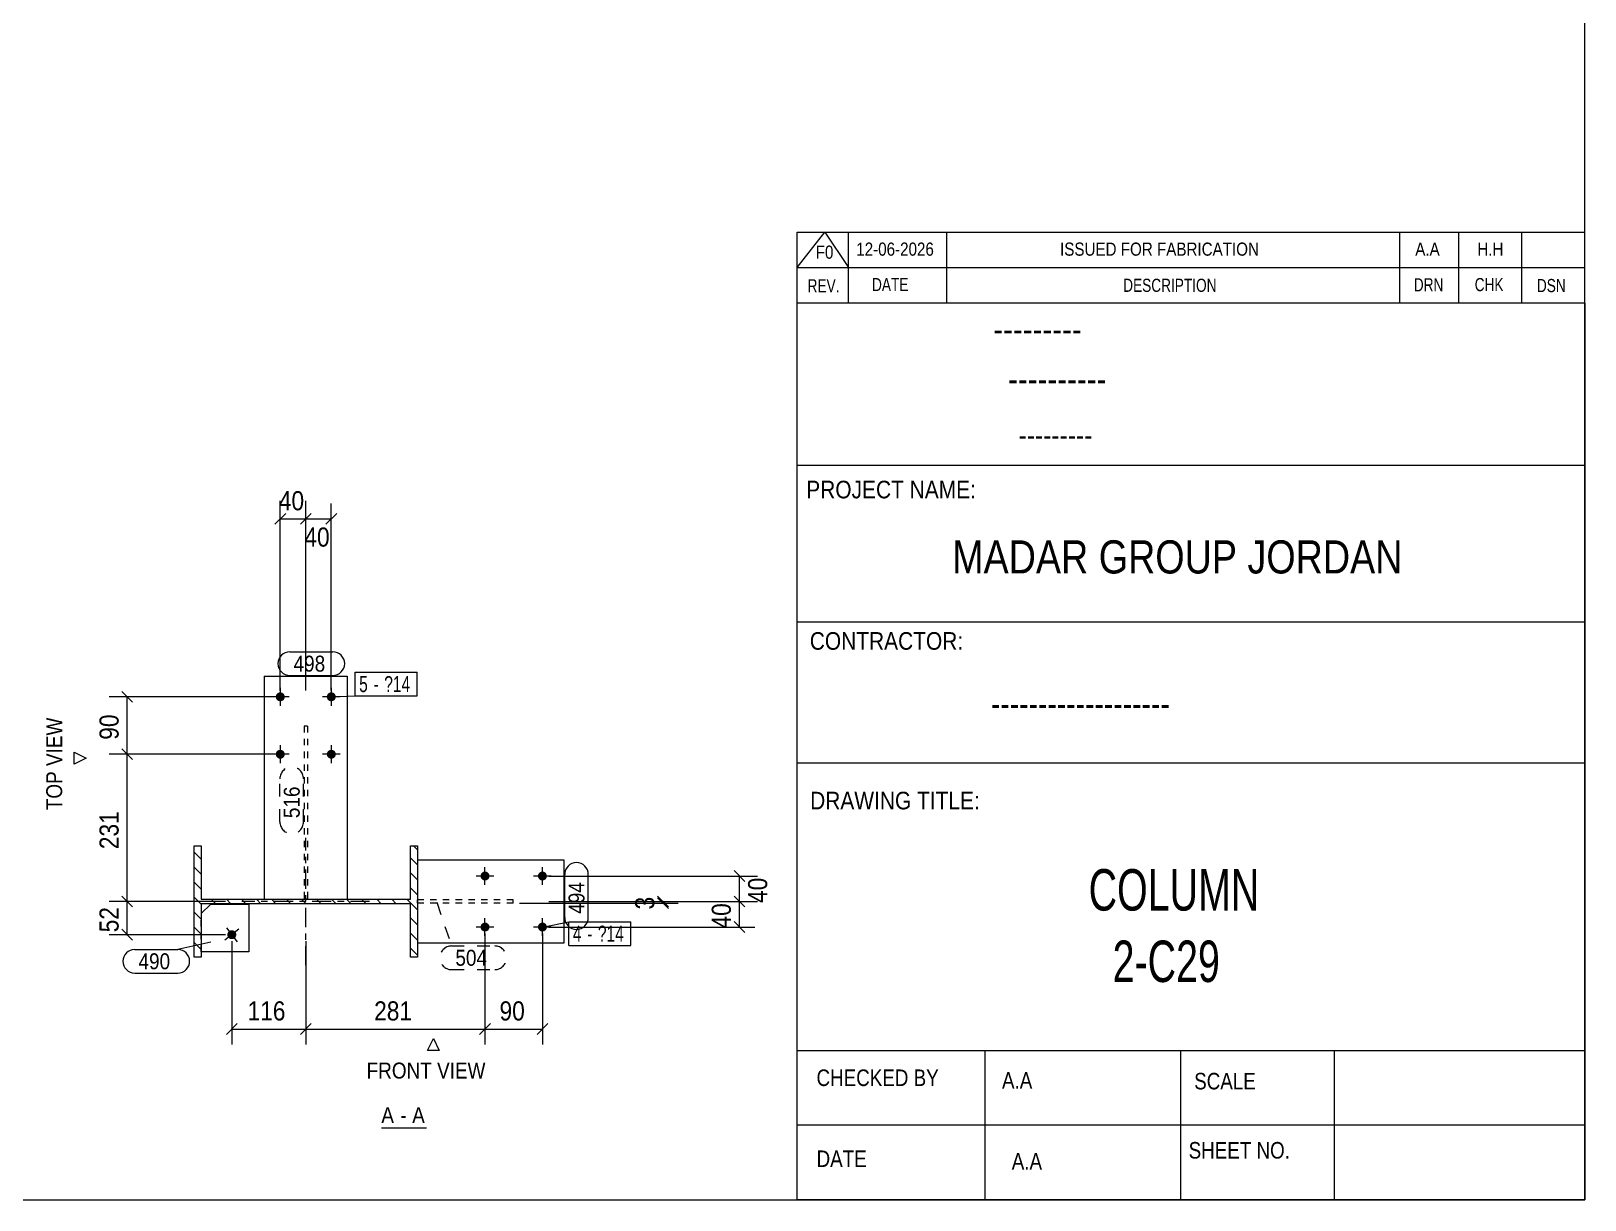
# Model space of a CAD drawing. Header units: millimetres. Extents: x 2 to 579, y 1 to 405.
# Drawn here: x 335.4 to 579, y 5 to 188.3 of the extents above; entities that cross this region are included whole.
import ezdxf

# ---------------------------------------------------------------- set-up
doc = ezdxf.new("R2010")
doc.units = ezdxf.units.MM
for name, pattern in [('XKITLINE00', [0]), ('XKITLINE01', [4, 1, -1, 1, -1]), ('XKITLINE02', [4, 2, -2]), ('XKITLINE03', [6, 3, -1, 1, -1])]:
    doc.linetypes.add(name, pattern=pattern)
for name, color, linetype, lineweight in [('Bolt', 3, 'Continuous', 0), ('BoltMark', 7, 'Continuous', 0), ('Dimensions', 7, 'Continuous', 0), ('DrawingSheet', 5, 'Continuous', 0), ('OtherObjectType', 7, 'Continuous', 0), ('Part', 2, 'Continuous', 0), ('PartMark', 7, 'Continuous', 0)]:
    doc.layers.add(name, color=color, linetype=linetype, lineweight=lineweight)
doc.styles.add('@ARIAL_UNICODE_MS_BOLD', font='ARIAL.TTF')
doc.styles.add('ARIAL', font='ARIAL.TTF')
doc.styles.add('ARIAL_NARROW', font='ARIALN.TTF')
doc.styles.add('COMIC_SANS_MS_BOLD', font='COMICBD.TTF')
doc.styles.add('SWIS721_EX_BT', font='ARIAL.TTF')
doc.styles.add('SWISSE', font='ARIAL.TTF')

# ---------------------------------------------------------------- blocks, each defined once
blk = doc.blocks.new('*A1')
at = {"layer": 'Part', "color": 7, "linetype": 'XKITLINE00', "lineweight": 0}
for p, q in [((362.05, 58.44), (360.95, 59.54)), ((395.95, 57.54), (394.85, 58.64)), ((395.95, 59.9), (395.32, 60.54)), ((362.05, 56.08), (360.95, 57.18)), ((395.95, 55.18), (394.85, 56.28)), ((362.05, 53.72), (360.95, 54.82)), ((395.95, 52.83), (394.85, 53.93)), ((362.05, 51.37), (360.95, 52.47)), ((364.34, 51.44), (363.64, 52.14)), ((366.7, 51.44), (366, 52.14)), ((369.06, 51.44), (368.36, 52.14)), ((371.41, 51.44), (370.71, 52.14)), ((373.77, 51.44), (373.07, 52.14)), ((376.13, 51.44), (375.43, 52.14)), ((378.49, 51.44), (377.79, 52.14)), ((380.84, 51.44), (380.14, 52.14)), ((383.2, 51.44), (382.5, 52.14)), ((385.56, 51.44), (384.86, 52.14)), ((387.91, 51.44), (387.21, 52.14)), ((390.27, 51.44), (389.57, 52.14)), ((392.63, 51.44), (391.93, 52.14)), ((395.95, 50.47), (394.29, 52.14)), ((362.05, 49.01), (360.95, 50.11)), ((395.95, 48.11), (394.85, 49.21)), ((362.05, 46.65), (360.95, 47.75)), ((395.95, 45.75), (394.85, 46.85)), ((362.05, 44.29), (360.95, 45.39)), ((395.95, 43.4), (394.85, 44.5)), ((360.95, 43.04), (360.95, 43.04)), ((360.95, 43.04), (360.95, 43.04))]:
    blk.add_line(p, q, dxfattribs=at)
blk = doc.blocks.new('*A82')
at = {"layer": 'Bolt'}
for points in [[(406.52, 55.09), (406.49, 55.09), (406.45, 55.1), (406.42, 55.1), (406.38, 55.11), (406.35, 55.12), (406.32, 55.13), (406.29, 55.14), (406.26, 55.15), (406.22, 55.17), (406.19, 55.19), (406.17, 55.21), (406.14, 55.23), (406.11, 55.25), (406.08, 55.27), (406.06, 55.29), (406.04, 55.32), (406.01, 55.34), (405.99, 55.37), (405.97, 55.4), (405.95, 55.43), (405.94, 55.46), (405.92, 55.49), (405.91, 55.52), (405.9, 55.55), (405.88, 55.58), (405.88, 55.62), (405.87, 55.65), (405.86, 55.68), (405.86, 55.72), (405.86, 55.75), (405.85, 55.79), (405.86, 55.82), (405.86, 55.86), (405.86, 55.89), (405.87, 55.92), (405.88, 55.96), (405.88, 55.99), (405.9, 56.02), (405.91, 56.06), (405.92, 56.09), (405.94, 56.12), (405.95, 56.15), (405.97, 56.18), (405.99, 56.2), (406.01, 56.23), (406.04, 56.26), (406.06, 56.28), (406.08, 56.31), (406.11, 56.33), (406.14, 56.35), (406.17, 56.37), (406.19, 56.39), (406.22, 56.4), (406.26, 56.42), (406.29, 56.43), (406.32, 56.45), (406.35, 56.46), (406.38, 56.47), (406.42, 56.47), (406.45, 56.48), (406.49, 56.48), (406.52, 56.49), (406.55, 56.49), (406.59, 56.49), (406.62, 56.48), (406.66, 56.48), (406.69, 56.47), (406.72, 56.47), (406.76, 56.46), (406.79, 56.45), (406.82, 56.43), (406.85, 56.42), (406.88, 56.4), (406.91, 56.39), (406.94, 56.37), (406.97, 56.35), (407, 56.33), (407.02, 56.31), (407.05, 56.28), (407.07, 56.26), (407.1, 56.23), (407.12, 56.2), (407.14, 56.18), (407.16, 56.15), (407.17, 56.12), (407.19, 56.09), (407.2, 56.06), (407.21, 56.02), (407.22, 55.99), (407.23, 55.96), (407.24, 55.92), (407.25, 55.89), (407.25, 55.86), (407.25, 55.82), (407.25, 55.79), (407.25, 55.75), (407.25, 55.72), (407.25, 55.68), (407.24, 55.65), (407.23, 55.62), (407.22, 55.58), (407.21, 55.55), (407.2, 55.52), (407.19, 55.49), (407.17, 55.46), (407.16, 55.43), (407.14, 55.4), (407.12, 55.37), (407.1, 55.34), (407.07, 55.32), (407.05, 55.29), (407.02, 55.27), (407, 55.25), (406.97, 55.23), (406.94, 55.21), (406.91, 55.19), (406.88, 55.17), (406.85, 55.15), (406.82, 55.14), (406.79, 55.13), (406.76, 55.12), (406.72, 55.11), (406.69, 55.1), (406.66, 55.1), (406.62, 55.09), (406.59, 55.09), (406.55, 55.09)], [(415.52, 55.09), (415.49, 55.09), (415.45, 55.1), (415.42, 55.1), (415.38, 55.11), (415.35, 55.12), (415.32, 55.13), (415.29, 55.14), (415.26, 55.15), (415.22, 55.17), (415.19, 55.19), (415.17, 55.21), (415.14, 55.23), (415.11, 55.25), (415.08, 55.27), (415.06, 55.29), (415.04, 55.32), (415.01, 55.34), (414.99, 55.37), (414.97, 55.4), (414.95, 55.43), (414.94, 55.46), (414.92, 55.49), (414.91, 55.52), (414.9, 55.55), (414.88, 55.58), (414.88, 55.62), (414.87, 55.65), (414.86, 55.68), (414.86, 55.72), (414.86, 55.75), (414.85, 55.79), (414.86, 55.82), (414.86, 55.86), (414.86, 55.89), (414.87, 55.92), (414.88, 55.96), (414.88, 55.99), (414.9, 56.02), (414.91, 56.06), (414.92, 56.09), (414.94, 56.12), (414.95, 56.15), (414.97, 56.18), (414.99, 56.2), (415.01, 56.23), (415.04, 56.26), (415.06, 56.28), (415.08, 56.31), (415.11, 56.33), (415.14, 56.35), (415.17, 56.37), (415.19, 56.39), (415.22, 56.4), (415.26, 56.42), (415.29, 56.43), (415.32, 56.45), (415.35, 56.46), (415.38, 56.47), (415.42, 56.47), (415.45, 56.48), (415.49, 56.48), (415.52, 56.49), (415.55, 56.49), (415.59, 56.49), (415.62, 56.48), (415.66, 56.48), (415.69, 56.47), (415.72, 56.47), (415.76, 56.46), (415.79, 56.45), (415.82, 56.43), (415.85, 56.42), (415.88, 56.4), (415.91, 56.39), (415.94, 56.37), (415.97, 56.35), (416, 56.33), (416.02, 56.31), (416.05, 56.28), (416.07, 56.26), (416.1, 56.23), (416.12, 56.2), (416.14, 56.18), (416.16, 56.15), (416.17, 56.12), (416.19, 56.09), (416.2, 56.06), (416.21, 56.02), (416.22, 55.99), (416.23, 55.96), (416.24, 55.92), (416.25, 55.89), (416.25, 55.86), (416.25, 55.82), (416.25, 55.79), (416.25, 55.75), (416.25, 55.72), (416.25, 55.68), (416.24, 55.65), (416.23, 55.62), (416.22, 55.58), (416.21, 55.55), (416.2, 55.52), (416.19, 55.49), (416.17, 55.46), (416.16, 55.43), (416.14, 55.4), (416.12, 55.37), (416.1, 55.34), (416.07, 55.32), (416.05, 55.29), (416.02, 55.27), (416, 55.25), (415.97, 55.23), (415.94, 55.21), (415.91, 55.19), (415.88, 55.17), (415.85, 55.15), (415.82, 55.14), (415.79, 55.13), (415.76, 55.12), (415.72, 55.11), (415.69, 55.1), (415.66, 55.1), (415.62, 55.09), (415.59, 55.09), (415.55, 55.09)], [(406.52, 47.09), (406.49, 47.09), (406.45, 47.1), (406.42, 47.1), (406.38, 47.11), (406.35, 47.12), (406.32, 47.13), (406.29, 47.14), (406.26, 47.15), (406.22, 47.17), (406.19, 47.19), (406.17, 47.21), (406.14, 47.23), (406.11, 47.25), (406.08, 47.27), (406.06, 47.29), (406.04, 47.32), (406.01, 47.34), (405.99, 47.37), (405.97, 47.4), (405.95, 47.43), (405.94, 47.46), (405.92, 47.49), (405.91, 47.52), (405.9, 47.55), (405.88, 47.58), (405.88, 47.62), (405.87, 47.65), (405.86, 47.68), (405.86, 47.72), (405.86, 47.75), (405.85, 47.79), (405.86, 47.82), (405.86, 47.86), (405.86, 47.89), (405.87, 47.92), (405.88, 47.96), (405.88, 47.99), (405.9, 48.02), (405.91, 48.06), (405.92, 48.09), (405.94, 48.12), (405.95, 48.15), (405.97, 48.18), (405.99, 48.2), (406.01, 48.23), (406.04, 48.26), (406.06, 48.28), (406.08, 48.31), (406.11, 48.33), (406.14, 48.35), (406.17, 48.37), (406.19, 48.39), (406.22, 48.4), (406.26, 48.42), (406.29, 48.43), (406.32, 48.45), (406.35, 48.46), (406.38, 48.47), (406.42, 48.47), (406.45, 48.48), (406.49, 48.48), (406.52, 48.49), (406.55, 48.49), (406.59, 48.49), (406.62, 48.48), (406.66, 48.48), (406.69, 48.47), (406.72, 48.47), (406.76, 48.46), (406.79, 48.45), (406.82, 48.43), (406.85, 48.42), (406.88, 48.4), (406.91, 48.39), (406.94, 48.37), (406.97, 48.35), (407, 48.33), (407.02, 48.31), (407.05, 48.28), (407.07, 48.26), (407.1, 48.23), (407.12, 48.2), (407.14, 48.18), (407.16, 48.15), (407.17, 48.12), (407.19, 48.09), (407.2, 48.06), (407.21, 48.02), (407.22, 47.99), (407.23, 47.96), (407.24, 47.92), (407.25, 47.89), (407.25, 47.86), (407.25, 47.82), (407.25, 47.79), (407.25, 47.75), (407.25, 47.72), (407.25, 47.68), (407.24, 47.65), (407.23, 47.62), (407.22, 47.58), (407.21, 47.55), (407.2, 47.52), (407.19, 47.49), (407.17, 47.46), (407.16, 47.43), (407.14, 47.4), (407.12, 47.37), (407.1, 47.34), (407.07, 47.32), (407.05, 47.29), (407.02, 47.27), (407, 47.25), (406.97, 47.23), (406.94, 47.21), (406.91, 47.19), (406.88, 47.17), (406.85, 47.15), (406.82, 47.14), (406.79, 47.13), (406.76, 47.12), (406.72, 47.11), (406.69, 47.1), (406.66, 47.1), (406.62, 47.09), (406.59, 47.09), (406.55, 47.09)], [(415.52, 47.09), (415.49, 47.09), (415.45, 47.1), (415.42, 47.1), (415.38, 47.11), (415.35, 47.12), (415.32, 47.13), (415.29, 47.14), (415.26, 47.15), (415.22, 47.17), (415.19, 47.19), (415.17, 47.21), (415.14, 47.23), (415.11, 47.25), (415.08, 47.27), (415.06, 47.29), (415.04, 47.32), (415.01, 47.34), (414.99, 47.37), (414.97, 47.4), (414.95, 47.43), (414.94, 47.46), (414.92, 47.49), (414.91, 47.52), (414.9, 47.55), (414.88, 47.58), (414.88, 47.62), (414.87, 47.65), (414.86, 47.68), (414.86, 47.72), (414.86, 47.75), (414.85, 47.79), (414.86, 47.82), (414.86, 47.86), (414.86, 47.89), (414.87, 47.92), (414.88, 47.96), (414.88, 47.99), (414.9, 48.02), (414.91, 48.06), (414.92, 48.09), (414.94, 48.12), (414.95, 48.15), (414.97, 48.18), (414.99, 48.2), (415.01, 48.23), (415.04, 48.26), (415.06, 48.28), (415.08, 48.31), (415.11, 48.33), (415.14, 48.35), (415.17, 48.37), (415.19, 48.39), (415.22, 48.4), (415.26, 48.42), (415.29, 48.43), (415.32, 48.45), (415.35, 48.46), (415.38, 48.47), (415.42, 48.47), (415.45, 48.48), (415.49, 48.48), (415.52, 48.49), (415.55, 48.49), (415.59, 48.49), (415.62, 48.48), (415.66, 48.48), (415.69, 48.47), (415.72, 48.47), (415.76, 48.46), (415.79, 48.45), (415.82, 48.43), (415.85, 48.42), (415.88, 48.4), (415.91, 48.39), (415.94, 48.37), (415.97, 48.35), (416, 48.33), (416.02, 48.31), (416.05, 48.28), (416.07, 48.26), (416.1, 48.23), (416.12, 48.2), (416.14, 48.18), (416.16, 48.15), (416.17, 48.12), (416.19, 48.09), (416.2, 48.06), (416.21, 48.02), (416.22, 47.99), (416.23, 47.96), (416.24, 47.92), (416.25, 47.89), (416.25, 47.86), (416.25, 47.82), (416.25, 47.79), (416.25, 47.75), (416.25, 47.72), (416.25, 47.68), (416.24, 47.65), (416.23, 47.62), (416.22, 47.58), (416.21, 47.55), (416.2, 47.52), (416.19, 47.49), (416.17, 47.46), (416.16, 47.43), (416.14, 47.4), (416.12, 47.37), (416.1, 47.34), (416.07, 47.32), (416.05, 47.29), (416.02, 47.27), (416, 47.25), (415.97, 47.23), (415.94, 47.21), (415.91, 47.19), (415.88, 47.17), (415.85, 47.15), (415.82, 47.14), (415.79, 47.13), (415.76, 47.12), (415.72, 47.11), (415.69, 47.1), (415.66, 47.1), (415.62, 47.09), (415.59, 47.09), (415.55, 47.09)]]:
    blk.add_hatch(color=3, dxfattribs=at).paths.add_polyline_path(points, flags=17)
at = {"layer": 'Bolt', "color": 3, "linetype": 'XKITLINE00', "lineweight": 0}
for p, q in [((406.55, 54.39), (406.55, 57.19)), ((415.55, 54.39), (415.55, 57.19)), ((407.95, 55.79), (405.15, 55.79)), ((416.95, 55.79), (414.15, 55.79)), ((406.55, 46.39), (406.55, 49.19)), ((415.55, 46.39), (415.55, 49.19)), ((407.95, 47.79), (405.15, 47.79)), ((416.95, 47.79), (414.15, 47.79))]:
    blk.add_line(p, q, dxfattribs=at)
blk = doc.blocks.new('*A83')
at = {"layer": 'Bolt'}
blk.add_hatch(color=3, dxfattribs=at).paths.add_polyline_path([(367.43, 46.99), (367.45, 46.96), (367.46, 46.93), (367.48, 46.9), (367.5, 46.87), (367.51, 46.84), (367.52, 46.81), (367.53, 46.77), (367.54, 46.74), (367.54, 46.71), (367.55, 46.67), (367.55, 46.64), (367.55, 46.6), (367.55, 46.57), (367.55, 46.53), (367.55, 46.5), (367.54, 46.47), (367.54, 46.43), (367.53, 46.4), (367.52, 46.37), (367.51, 46.33), (367.49, 46.3), (367.48, 46.27), (367.46, 46.24), (367.45, 46.21), (367.43, 46.18), (367.41, 46.16), (367.38, 46.13), (367.36, 46.1), (367.34, 46.08), (367.31, 46.06), (367.28, 46.03), (367.26, 46.01), (367.23, 46), (367.2, 45.98), (367.17, 45.96), (367.14, 45.95), (367.11, 45.93), (367.07, 45.92), (367.04, 45.91), (367.01, 45.9), (366.97, 45.9), (366.94, 45.89), (366.9, 45.89), (366.87, 45.89), (366.84, 45.89), (366.8, 45.89), (366.77, 45.89), (366.73, 45.9), (366.7, 45.9), (366.67, 45.91), (366.63, 45.92), (366.6, 45.93), (366.57, 45.95), (366.54, 45.96), (366.51, 45.98), (366.48, 46), (366.45, 46.02), (366.42, 46.04), (366.4, 46.06), (366.37, 46.08), (366.35, 46.11), (366.32, 46.13), (366.3, 46.16), (366.28, 46.19), (366.26, 46.21), (366.24, 46.24), (366.23, 46.27), (366.21, 46.31), (366.2, 46.34), (366.19, 46.37), (366.18, 46.4), (366.17, 46.44), (366.16, 46.47), (366.16, 46.5), (366.16, 46.54), (366.15, 46.57), (366.15, 46.61), (366.16, 46.64), (366.16, 46.67), (366.17, 46.71), (366.17, 46.74), (366.18, 46.78), (366.19, 46.81), (366.2, 46.84), (366.22, 46.87), (366.23, 46.9), (366.25, 46.93), (366.26, 46.96), (366.28, 46.99), (366.3, 47.02), (366.33, 47.05), (366.35, 47.07), (366.37, 47.1), (366.4, 47.12), (366.42, 47.14), (366.45, 47.16), (366.48, 47.18), (366.51, 47.2), (366.54, 47.21), (366.57, 47.23), (366.6, 47.24), (366.64, 47.25), (366.67, 47.26), (366.7, 47.27), (366.74, 47.28), (366.77, 47.28), (366.8, 47.29), (366.84, 47.29), (366.87, 47.29), (366.91, 47.29), (366.94, 47.28), (366.98, 47.28), (367.01, 47.27), (367.04, 47.26), (367.08, 47.25), (367.11, 47.24), (367.14, 47.23), (367.17, 47.21), (367.2, 47.2), (367.23, 47.18), (367.26, 47.16), (367.29, 47.14), (367.31, 47.12), (367.34, 47.09), (367.36, 47.07), (367.39, 47.04), (367.41, 47.02)], flags=17)
at = {"layer": 'Bolt', "color": 3, "linetype": 'XKITLINE00', "lineweight": 0}
for p, q in [((367.96, 47.45), (365.75, 45.73)), ((366, 47.69), (367.71, 45.48))]:
    blk.add_line(p, q, dxfattribs=at)
blk = doc.blocks.new('*A84')
at = {"layer": 'Bolt'}
for points in [[(375.15, 83.85), (375.15, 83.82), (375.15, 83.78), (375.14, 83.75), (375.13, 83.72), (375.12, 83.68), (375.11, 83.65), (375.1, 83.62), (375.09, 83.59), (375.07, 83.56), (375.06, 83.53), (375.04, 83.5), (375.02, 83.47), (375, 83.44), (374.97, 83.42), (374.95, 83.39), (374.92, 83.37), (374.9, 83.35), (374.87, 83.33), (374.84, 83.31), (374.81, 83.29), (374.78, 83.27), (374.75, 83.25), (374.72, 83.24), (374.69, 83.23), (374.66, 83.22), (374.62, 83.21), (374.59, 83.2), (374.56, 83.2), (374.52, 83.19), (374.49, 83.19), (374.45, 83.19), (374.42, 83.19), (374.39, 83.19), (374.35, 83.2), (374.32, 83.2), (374.28, 83.21), (374.25, 83.22), (374.22, 83.23), (374.19, 83.24), (374.16, 83.25), (374.12, 83.27), (374.09, 83.29), (374.07, 83.31), (374.04, 83.33), (374.01, 83.35), (373.98, 83.37), (373.96, 83.39), (373.94, 83.42), (373.91, 83.44), (373.89, 83.47), (373.87, 83.5), (373.85, 83.53), (373.84, 83.56), (373.82, 83.59), (373.81, 83.62), (373.8, 83.65), (373.78, 83.68), (373.78, 83.72), (373.77, 83.75), (373.76, 83.78), (373.76, 83.82), (373.76, 83.85), (373.75, 83.89), (373.76, 83.92), (373.76, 83.96), (373.76, 83.99), (373.77, 84.02), (373.78, 84.06), (373.78, 84.09), (373.8, 84.12), (373.81, 84.16), (373.82, 84.19), (373.84, 84.22), (373.85, 84.25), (373.87, 84.28), (373.89, 84.3), (373.91, 84.33), (373.94, 84.36), (373.96, 84.38), (373.98, 84.41), (374.01, 84.43), (374.04, 84.45), (374.07, 84.47), (374.09, 84.49), (374.12, 84.5), (374.16, 84.52), (374.19, 84.53), (374.22, 84.55), (374.25, 84.56), (374.28, 84.57), (374.32, 84.57), (374.35, 84.58), (374.39, 84.58), (374.42, 84.59), (374.45, 84.59), (374.49, 84.59), (374.52, 84.58), (374.56, 84.58), (374.59, 84.57), (374.62, 84.57), (374.66, 84.56), (374.69, 84.55), (374.72, 84.53), (374.75, 84.52), (374.78, 84.5), (374.81, 84.49), (374.84, 84.47), (374.87, 84.45), (374.9, 84.43), (374.92, 84.41), (374.95, 84.38), (374.97, 84.36), (375, 84.33), (375.02, 84.3), (375.04, 84.28), (375.06, 84.25), (375.07, 84.22), (375.09, 84.19), (375.1, 84.16), (375.11, 84.12), (375.12, 84.09), (375.13, 84.06), (375.14, 84.02), (375.15, 83.99), (375.15, 83.96), (375.15, 83.92), (375.15, 83.89)], [(383.15, 83.85), (383.15, 83.82), (383.15, 83.78), (383.14, 83.75), (383.13, 83.72), (383.12, 83.68), (383.11, 83.65), (383.1, 83.62), (383.09, 83.59), (383.07, 83.56), (383.06, 83.53), (383.04, 83.5), (383.02, 83.47), (383, 83.44), (382.97, 83.42), (382.95, 83.39), (382.92, 83.37), (382.9, 83.35), (382.87, 83.33), (382.84, 83.31), (382.81, 83.29), (382.78, 83.27), (382.75, 83.25), (382.72, 83.24), (382.69, 83.23), (382.66, 83.22), (382.62, 83.21), (382.59, 83.2), (382.56, 83.2), (382.52, 83.19), (382.49, 83.19), (382.45, 83.19), (382.42, 83.19), (382.39, 83.19), (382.35, 83.2), (382.32, 83.2), (382.28, 83.21), (382.25, 83.22), (382.22, 83.23), (382.19, 83.24), (382.16, 83.25), (382.12, 83.27), (382.09, 83.29), (382.07, 83.31), (382.04, 83.33), (382.01, 83.35), (381.98, 83.37), (381.96, 83.39), (381.94, 83.42), (381.91, 83.44), (381.89, 83.47), (381.87, 83.5), (381.85, 83.53), (381.84, 83.56), (381.82, 83.59), (381.81, 83.62), (381.8, 83.65), (381.78, 83.68), (381.78, 83.72), (381.77, 83.75), (381.76, 83.78), (381.76, 83.82), (381.76, 83.85), (381.75, 83.89), (381.76, 83.92), (381.76, 83.96), (381.76, 83.99), (381.77, 84.02), (381.78, 84.06), (381.78, 84.09), (381.8, 84.12), (381.81, 84.16), (381.82, 84.19), (381.84, 84.22), (381.85, 84.25), (381.87, 84.28), (381.89, 84.3), (381.91, 84.33), (381.94, 84.36), (381.96, 84.38), (381.98, 84.41), (382.01, 84.43), (382.04, 84.45), (382.07, 84.47), (382.09, 84.49), (382.12, 84.5), (382.16, 84.52), (382.19, 84.53), (382.22, 84.55), (382.25, 84.56), (382.28, 84.57), (382.32, 84.57), (382.35, 84.58), (382.39, 84.58), (382.42, 84.59), (382.45, 84.59), (382.49, 84.59), (382.52, 84.58), (382.56, 84.58), (382.59, 84.57), (382.62, 84.57), (382.66, 84.56), (382.69, 84.55), (382.72, 84.53), (382.75, 84.52), (382.78, 84.5), (382.81, 84.49), (382.84, 84.47), (382.87, 84.45), (382.9, 84.43), (382.92, 84.41), (382.95, 84.38), (382.97, 84.36), (383, 84.33), (383.02, 84.3), (383.04, 84.28), (383.06, 84.25), (383.07, 84.22), (383.09, 84.19), (383.1, 84.16), (383.11, 84.12), (383.12, 84.09), (383.13, 84.06), (383.14, 84.02), (383.15, 83.99), (383.15, 83.96), (383.15, 83.92), (383.15, 83.89)], [(375.15, 74.85), (375.15, 74.82), (375.15, 74.78), (375.14, 74.75), (375.13, 74.72), (375.12, 74.68), (375.11, 74.65), (375.1, 74.62), (375.09, 74.59), (375.07, 74.56), (375.06, 74.53), (375.04, 74.5), (375.02, 74.47), (375, 74.44), (374.97, 74.42), (374.95, 74.39), (374.92, 74.37), (374.9, 74.35), (374.87, 74.33), (374.84, 74.31), (374.81, 74.29), (374.78, 74.27), (374.75, 74.25), (374.72, 74.24), (374.69, 74.23), (374.66, 74.22), (374.62, 74.21), (374.59, 74.2), (374.56, 74.2), (374.52, 74.19), (374.49, 74.19), (374.45, 74.19), (374.42, 74.19), (374.39, 74.19), (374.35, 74.2), (374.32, 74.2), (374.28, 74.21), (374.25, 74.22), (374.22, 74.23), (374.19, 74.24), (374.16, 74.25), (374.12, 74.27), (374.09, 74.29), (374.07, 74.31), (374.04, 74.33), (374.01, 74.35), (373.98, 74.37), (373.96, 74.39), (373.94, 74.42), (373.91, 74.44), (373.89, 74.47), (373.87, 74.5), (373.85, 74.53), (373.84, 74.56), (373.82, 74.59), (373.81, 74.62), (373.8, 74.65), (373.78, 74.68), (373.78, 74.72), (373.77, 74.75), (373.76, 74.78), (373.76, 74.82), (373.76, 74.85), (373.75, 74.89), (373.76, 74.92), (373.76, 74.96), (373.76, 74.99), (373.77, 75.02), (373.78, 75.06), (373.78, 75.09), (373.8, 75.12), (373.81, 75.16), (373.82, 75.19), (373.84, 75.22), (373.85, 75.25), (373.87, 75.28), (373.89, 75.3), (373.91, 75.33), (373.94, 75.36), (373.96, 75.38), (373.98, 75.41), (374.01, 75.43), (374.04, 75.45), (374.07, 75.47), (374.09, 75.49), (374.12, 75.5), (374.16, 75.52), (374.19, 75.53), (374.22, 75.55), (374.25, 75.56), (374.28, 75.57), (374.32, 75.57), (374.35, 75.58), (374.39, 75.58), (374.42, 75.59), (374.45, 75.59), (374.49, 75.59), (374.52, 75.58), (374.56, 75.58), (374.59, 75.57), (374.62, 75.57), (374.66, 75.56), (374.69, 75.55), (374.72, 75.53), (374.75, 75.52), (374.78, 75.5), (374.81, 75.49), (374.84, 75.47), (374.87, 75.45), (374.9, 75.43), (374.92, 75.41), (374.95, 75.38), (374.97, 75.36), (375, 75.33), (375.02, 75.3), (375.04, 75.28), (375.06, 75.25), (375.07, 75.22), (375.09, 75.19), (375.1, 75.16), (375.11, 75.12), (375.12, 75.09), (375.13, 75.06), (375.14, 75.02), (375.15, 74.99), (375.15, 74.96), (375.15, 74.92), (375.15, 74.89)], [(383.15, 74.85), (383.15, 74.82), (383.15, 74.78), (383.14, 74.75), (383.13, 74.72), (383.12, 74.68), (383.11, 74.65), (383.1, 74.62), (383.09, 74.59), (383.07, 74.56), (383.06, 74.53), (383.04, 74.5), (383.02, 74.47), (383, 74.44), (382.97, 74.42), (382.95, 74.39), (382.92, 74.37), (382.9, 74.35), (382.87, 74.33), (382.84, 74.31), (382.81, 74.29), (382.78, 74.27), (382.75, 74.25), (382.72, 74.24), (382.69, 74.23), (382.66, 74.22), (382.62, 74.21), (382.59, 74.2), (382.56, 74.2), (382.52, 74.19), (382.49, 74.19), (382.45, 74.19), (382.42, 74.19), (382.39, 74.19), (382.35, 74.2), (382.32, 74.2), (382.28, 74.21), (382.25, 74.22), (382.22, 74.23), (382.19, 74.24), (382.16, 74.25), (382.12, 74.27), (382.09, 74.29), (382.07, 74.31), (382.04, 74.33), (382.01, 74.35), (381.98, 74.37), (381.96, 74.39), (381.94, 74.42), (381.91, 74.44), (381.89, 74.47), (381.87, 74.5), (381.85, 74.53), (381.84, 74.56), (381.82, 74.59), (381.81, 74.62), (381.8, 74.65), (381.78, 74.68), (381.78, 74.72), (381.77, 74.75), (381.76, 74.78), (381.76, 74.82), (381.76, 74.85), (381.75, 74.89), (381.76, 74.92), (381.76, 74.96), (381.76, 74.99), (381.77, 75.02), (381.78, 75.06), (381.78, 75.09), (381.8, 75.12), (381.81, 75.16), (381.82, 75.19), (381.84, 75.22), (381.85, 75.25), (381.87, 75.28), (381.89, 75.3), (381.91, 75.33), (381.94, 75.36), (381.96, 75.38), (381.98, 75.41), (382.01, 75.43), (382.04, 75.45), (382.07, 75.47), (382.09, 75.49), (382.12, 75.5), (382.16, 75.52), (382.19, 75.53), (382.22, 75.55), (382.25, 75.56), (382.28, 75.57), (382.32, 75.57), (382.35, 75.58), (382.39, 75.58), (382.42, 75.59), (382.45, 75.59), (382.49, 75.59), (382.52, 75.58), (382.56, 75.58), (382.59, 75.57), (382.62, 75.57), (382.66, 75.56), (382.69, 75.55), (382.72, 75.53), (382.75, 75.52), (382.78, 75.5), (382.81, 75.49), (382.84, 75.47), (382.87, 75.45), (382.9, 75.43), (382.92, 75.41), (382.95, 75.38), (382.97, 75.36), (383, 75.33), (383.02, 75.3), (383.04, 75.28), (383.06, 75.25), (383.07, 75.22), (383.09, 75.19), (383.1, 75.16), (383.11, 75.12), (383.12, 75.09), (383.13, 75.06), (383.14, 75.02), (383.15, 74.99), (383.15, 74.96), (383.15, 74.92), (383.15, 74.89)]]:
    blk.add_hatch(color=3, dxfattribs=at).paths.add_polyline_path(points, flags=17)
at = {"layer": 'Bolt', "color": 3, "linetype": 'XKITLINE00', "lineweight": 0}
for p, q in [((374.45, 85.29), (374.45, 82.49)), ((382.45, 85.29), (382.45, 82.49)), ((375.85, 83.89), (373.05, 83.89)), ((383.85, 83.89), (381.05, 83.89)), ((374.45, 76.29), (374.45, 73.49)), ((382.45, 76.29), (382.45, 73.49)), ((375.85, 74.89), (373.05, 74.89)), ((383.85, 74.89), (381.05, 74.89))]:
    blk.add_line(p, q, dxfattribs=at)
blk = doc.blocks.new('*A85')
at = {"layer": 'Part', "color": 7, "linetype": 'XKITLINE03', "lineweight": 0}
for p, q in [((378.45, 41.79), (378.45, 61.79)), ((388.45, 51.79), (368.45, 51.79))]:
    blk.add_line(p, q, dxfattribs=at)
at = {"layer": 'Part', "color": 2, "linetype": 'XKITLINE00', "lineweight": 0}
for p, q in [((360.95, 43.04), (360.95, 60.54)), ((360.95, 60.54), (362.05, 60.54)), ((362.05, 60.54), (362.05, 52.14)), ((394.85, 52.14), (394.85, 60.54)), ((394.85, 60.54), (395.95, 60.54)), ((395.95, 60.54), (395.95, 43.04)), ((362.05, 52.14), (394.85, 52.14)), ((394.85, 51.44), (362.05, 51.44)), ((362.05, 51.44), (362.05, 43.04)), ((394.85, 43.04), (394.85, 51.44)), ((362.05, 43.04), (360.95, 43.04)), ((395.95, 43.04), (394.85, 43.04))]:
    blk.add_line(p, q, dxfattribs=at)
blk = doc.blocks.new('*A86')
at = {"layer": 'Part', "color": 2, "linetype": 'XKITLINE00', "lineweight": 0}
for p, q in [((418.95, 58.29), (395.95, 58.29)), ((418.95, 45.29), (418.95, 58.29)), ((395.95, 45.29), (418.95, 45.29))]:
    blk.add_line(p, q, dxfattribs=at)
at = {"layer": 'Part', "color": 7, "linetype": 'XKITLINE01', "lineweight": 0}
blk.add_line((395.95, 58.29), (395.95, 45.29), dxfattribs=at)
blk = doc.blocks.new('*A87')
at = {"layer": 'Part', "color": 7, "linetype": 'XKITLINE01', "lineweight": 0}
for p, q in [((395.95, 51.54), (395.95, 52.04)), ((395.95, 52.04), (395.95, 51.54)), ((410.95, 52.04), (395.95, 52.04)), ((410.95, 51.54), (395.95, 51.54)), ((410.95, 51.54), (410.95, 52.04))]:
    blk.add_line(p, q, dxfattribs=at)
blk = doc.blocks.new('*A88')
at = {"layer": 'Part', "color": 2, "linetype": 'XKITLINE00', "lineweight": 0}
for p, q in [((362.05, 49.89), (363.55, 51.39)), ((363.55, 51.39), (369.55, 51.39)), ((369.55, 51.39), (369.55, 43.89)), ((369.55, 43.89), (362.05, 43.89))]:
    blk.add_line(p, q, dxfattribs=at)
at = {"layer": 'Part', "color": 7, "linetype": 'XKITLINE01', "lineweight": 0}
blk.add_line((362.05, 43.89), (362.05, 49.89), dxfattribs=at)
blk = doc.blocks.new('*A89')
at = {"layer": 'Part', "color": 2, "linetype": 'XKITLINE00', "lineweight": 0}
for p, q in [((371.95, 87.14), (384.95, 87.14)), ((371.95, 87.14), (371.95, 52.14)), ((384.95, 87.14), (384.95, 52.14))]:
    blk.add_line(p, q, dxfattribs=at)
at = {"layer": 'Part', "color": 7, "linetype": 'XKITLINE01', "lineweight": 0}
blk.add_line((371.95, 52.14), (384.95, 52.14), dxfattribs=at)
blk = doc.blocks.new('*A90')
at = {"layer": 'Part', "color": 7, "linetype": 'XKITLINE01', "lineweight": 0}
for p, q in [((378.7, 79.29), (378.2, 79.29)), ((378.2, 79.29), (378.2, 52.14)), ((378.7, 79.29), (378.7, 52.14)), ((378.7, 52.14), (378.2, 52.14)), ((378.2, 52.14), (378.7, 52.14))]:
    blk.add_line(p, q, dxfattribs=at)
blk = doc.blocks.new('*A91')
at = {"layer": 'DrawingSheet', "color": 5, "linetype": 'XKITLINE00', "lineweight": 0}
for p, q in [((579, 5), (579, 405)), ((5, 5), (579, 5))]:
    blk.add_line(p, q, dxfattribs=at)
blk = doc.blocks.new('*A94')
at = {"layer": 'OtherObjectType', "color": 7, "linetype": 'XKITLINE00', "lineweight": 0}
for p, q in [((455.5, 156.76), (579, 156.76)), ((455.5, 151.21), (459.82, 156.76)), ((455.5, 151.21), (455.5, 156.76)), ((459.82, 156.76), (463.53, 151.21)), ((463.53, 151.21), (463.53, 156.76)), ((478.97, 151.21), (478.97, 156.76)), ((549.98, 151.21), (549.98, 156.76)), ((559.24, 151.21), (559.24, 156.76)), ((569.12, 151.21), (569.12, 156.76)), ((579, 151.21), (579, 156.76)), ((455.5, 151.21), (579, 151.21)), ((455.5, 145.65), (455.5, 151.21)), ((459.21, 151.21), (579, 151.21)), ((463.53, 145.65), (463.53, 151.21)), ((478.97, 145.65), (478.97, 151.21)), ((549.98, 145.65), (549.98, 151.21)), ((559.24, 145.65), (559.24, 151.21)), ((569.12, 145.65), (569.12, 151.21)), ((579, 145.65), (579, 151.21))]:
    blk.add_line(p, q, dxfattribs=at)
at = {"layer": 'OtherObjectType', "color": 7, "style": 'ARIAL_NARROW'}
for s, height, width, p in [('F0', 2.058, 1.008832, (458.4, 152.59)), ('12-06-2026', 2.058, 1.008832, (464.76, 153.06)), ('ISSUED FOR FABRICATION', 2.0583, 1.008832, (496.71, 153.06)), ('A.A', 2.058, 1.008832, (552.4, 153.06)), ('H.H', 2.058, 1.008832, (562.13, 153.06)), ('REV.', 2.058, 0.907949, (457.13, 147.31)), ('DATE', 2.058, 0.907949, (467.23, 147.5)), ('DESCRIPTION', 2.0583, 0.907949, (506.61, 147.39)), ('DRN', 2.058, 0.907949, (552.17, 147.47)), ('CHK', 2.058, 0.907949, (561.72, 147.5)), ('DSN', 2.058, 0.907949, (571.47, 147.35))]:
    blk.add_text(s, height=height, dxfattribs=dict(at, width=width)).set_placement(p)
blk = doc.blocks.new('*A96')
at = {"layer": 'OtherObjectType', "color": 2, "linetype": 'XKITLINE00', "lineweight": 0}
for p, q in [((455.5, 145.65), (579, 145.65)), ((455.5, 5), (455.5, 145.64)), ((578.98, 145.64), (579, 5)), ((579, 120.14), (455.5, 120.14)), ((455.5, 95.63), (579, 95.63)), ((579, 73.49), (455.5, 73.49)), ((579, 28.4), (455.5, 28.4)), ((484.94, 28.4), (484.94, 5)), ((515.62, 5), (515.62, 28.4)), ((539.75, 5), (539.75, 28.4)), ((579, 16.7), (455.5, 16.7)), ((579, 5), (455.5, 5))]:
    blk.add_line(p, q, dxfattribs=at)
at = {"layer": 'OtherObjectType', "color": 4, "style": '@ARIAL_UNICODE_MS_BOLD', "width": 0.85}
blk.add_text('---------', height=3.9, dxfattribs=at).set_placement((486.23, 139.59))
at = {"layer": 'OtherObjectType', "color": 7, "style": 'ARIAL', "width": 0.85}
for s, height, p in [('----------', 3.9, (488.56, 131.77)), ('---------', 3.25, (490.21, 123.31))]:
    blk.add_text(s, height=height, dxfattribs=at).set_placement(p)
at = {"layer": 'OtherObjectType', "color": 3, "width": 0.85}
for s, style, p in [('PROJECT NAME:', 'SWIS721_EX_BT', (456.92, 115.01)), ('CONTRACTOR:', 'SWISSE', (457.47, 91.27)), ('DRAWING TITLE:', 'SWIS721_EX_BT', (457.53, 66.24))]:
    blk.add_text(s, height=2.7618, dxfattribs=dict(at, style=style)).set_placement(p)
at = {"layer": 'OtherObjectType', "color": 7, "width": 0.85}
for s, height, p in [('MADAR GROUP JORDAN', 5.2, (479.79, 103.23)), ('CHECKED BY', 2.592, (458.53, 22.86)), ('A.A', 2.592, (487.61, 22.45)), ('SCALE', 2.592, (517.74, 22.33)), ('DATE', 2.592, (458.54, 10.16)), ('A.A', 2.592, (489.14, 9.76)), ('SHEET NO.', 2.592, (516.87, 11.49))]:
    blk.add_text(s, height=height, dxfattribs=at).set_placement(p)
at = {"layer": 'OtherObjectType', "color": 1}
for s, height, style, width, p in [('-------------------', 3.9, 'COMIC_SANS_MS_BOLD', 0.85, (485.87, 80.86)), ('COLUMN', 6.5, 'ARIAL', 0.68, (501.19, 50.37)), ('2-C29', 6.5, 'ARIAL', 0.68, (504.95, 39.17))]:
    blk.add_text(s, height=height, dxfattribs=dict(at, style=style, width=width)).set_placement(p)
blk = doc.blocks.new('*A181')
at = {"layer": 'Dimensions', "color": 7, "linetype": 'XKITLINE00', "lineweight": 0}
for p, q in [((365.85, 51.79), (347.61, 51.79)), ((349.61, 52.64), (351.31, 50.94)), ((350.46, 46.59), (350.46, 51.79)), ((365.85, 46.59), (347.61, 46.59)), ((349.61, 47.44), (351.31, 45.74))]:
    blk.add_line(p, q, dxfattribs=at)
at = {"layer": 'Dimensions', "color": 3}
for p in [(350.46, 51.79), (350.46, 46.59)]:
    blk.add_point(p, dxfattribs=at)
at = {"layer": 'Dimensions', "color": 3, "style": 'ARIAL', "width": 0.85}
blk.add_text('52', height=3, rotation=90.0002, dxfattribs=at).set_placement((349.11, 46.96))
blk = doc.blocks.new('*A182')
at = {"layer": 'Dimensions', "color": 7, "linetype": 'XKITLINE00', "lineweight": 0}
for p, q in [((349.61, 75.74), (351.31, 74.04)), ((373.45, 74.89), (347.61, 74.89)), ((350.46, 51.79), (350.46, 74.89)), ((365.85, 51.79), (347.61, 51.79)), ((349.61, 52.64), (351.31, 50.94))]:
    blk.add_line(p, q, dxfattribs=at)
at = {"layer": 'Dimensions', "color": 3}
for p in [(350.46, 74.89), (350.46, 51.79)]:
    blk.add_point(p, dxfattribs=at)
at = {"layer": 'Dimensions', "color": 3, "style": 'ARIAL', "width": 0.85}
blk.add_text('231', height=3, rotation=90.0002, dxfattribs=at).set_placement((349.11, 60))
blk = doc.blocks.new('*A183')
at = {"layer": 'Dimensions', "color": 7, "linetype": 'XKITLINE00', "lineweight": 0}
for p, q in [((373.45, 83.89), (347.61, 83.89)), ((349.61, 84.74), (351.31, 83.04)), ((350.46, 74.89), (350.46, 83.89)), ((349.61, 75.74), (351.31, 74.04)), ((373.45, 74.89), (347.61, 74.89))]:
    blk.add_line(p, q, dxfattribs=at)
at = {"layer": 'Dimensions', "color": 3}
for p in [(350.46, 83.89), (350.46, 74.89)]:
    blk.add_point(p, dxfattribs=at)
at = {"layer": 'Dimensions', "color": 3, "style": 'ARIAL', "width": 0.85}
blk.add_text('90', height=3, rotation=90.0002, dxfattribs=at).set_placement((349.11, 77.16))
blk = doc.blocks.new('*A184')
at = {"layer": 'Dimensions', "color": 7, "linetype": 'XKITLINE00', "lineweight": 0}
for p, q in [((416.55, 51.79), (448.85, 51.79)), ((445.61, 52.64), (447.3, 50.94)), ((446.45, 47.79), (446.45, 51.79)), ((416.55, 47.79), (448.85, 47.79)), ((445.61, 48.64), (447.3, 46.94))]:
    blk.add_line(p, q, dxfattribs=at)
at = {"layer": 'Dimensions', "color": 3}
for p in [(446.45, 51.79), (446.45, 47.79)]:
    blk.add_point(p, dxfattribs=at)
at = {"layer": 'Dimensions', "color": 3, "style": 'ARIAL', "width": 0.85}
blk.add_text('40', height=3, rotation=90.0002, dxfattribs=at).set_placement((445.1, 47.56))
blk = doc.blocks.new('*A185')
at = {"layer": 'Dimensions', "color": 7, "linetype": 'XKITLINE00', "lineweight": 0}
for p, q in [((445.61, 56.64), (447.3, 54.94)), ((416.55, 55.79), (449.3, 55.79)), ((446.45, 51.79), (446.45, 55.79)), ((416.55, 51.79), (449.3, 51.79)), ((445.61, 52.64), (447.3, 50.94))]:
    blk.add_line(p, q, dxfattribs=at)
at = {"layer": 'Dimensions', "color": 3}
for p in [(446.45, 55.79), (446.45, 51.79)]:
    blk.add_point(p, dxfattribs=at)
at = {"layer": 'Dimensions', "color": 3, "style": 'ARIAL', "width": 0.85}
blk.add_text('40', height=3, rotation=90.0002, dxfattribs=at).set_placement((450.8, 51.56))
blk = doc.blocks.new('*A186')
at = {"layer": 'Dimensions', "color": 7, "linetype": 'XKITLINE00', "lineweight": 0}
for p, q in [((411.95, 51.54), (436.85, 51.54)), ((416.55, 51.79), (436.85, 51.79)), ((433.61, 52.64), (435.3, 50.94)), ((433.61, 52.39), (435.3, 50.69)), ((434.45, 51.54), (434.45, 51.79))]:
    blk.add_line(p, q, dxfattribs=at)
at = {"layer": 'Dimensions', "color": 3}
for p in [(434.45, 51.79), (434.45, 51.54)]:
    blk.add_point(p, dxfattribs=at)
at = {"layer": 'Dimensions', "color": 3, "style": 'ARIAL', "width": 0.85}
blk.add_text('3', height=3, rotation=90.0002, dxfattribs=at).set_placement((433.1, 50.55))
blk = doc.blocks.new('*A187')
at = {"layer": 'Dimensions', "color": 7, "linetype": 'XKITLINE00', "lineweight": 0}
for p, q in [((366.85, 45.59), (366.85, 29.39)), ((378.45, 45.59), (378.45, 29.39)), ((367.7, 32.64), (366.01, 30.94)), ((366.85, 31.79), (378.45, 31.79)), ((379.3, 32.64), (377.61, 30.94))]:
    blk.add_line(p, q, dxfattribs=at)
at = {"layer": 'Dimensions', "color": 3}
for p in [(366.85, 31.79), (378.45, 31.79)]:
    blk.add_point(p, dxfattribs=at)
at = {"layer": 'Dimensions', "color": 3, "style": 'ARIAL', "width": 0.85}
blk.add_text('116', height=3, dxfattribs=at).set_placement((369.32, 33.14))
blk = doc.blocks.new('*A188')
at = {"layer": 'Dimensions', "color": 7, "linetype": 'XKITLINE00', "lineweight": 0}
for p, q in [((406.55, 46.79), (406.55, 29.39)), ((378.45, 45.59), (378.45, 29.39)), ((379.3, 32.64), (377.61, 30.94)), ((378.45, 31.79), (406.55, 31.79)), ((407.4, 32.64), (405.71, 30.94))]:
    blk.add_line(p, q, dxfattribs=at)
at = {"layer": 'Dimensions', "color": 3}
for p in [(378.45, 31.79), (406.55, 31.79)]:
    blk.add_point(p, dxfattribs=at)
at = {"layer": 'Dimensions', "color": 3, "style": 'ARIAL', "width": 0.85}
blk.add_text('281', height=3, dxfattribs=at).set_placement((389.17, 33.14))
blk = doc.blocks.new('*A189')
at = {"layer": 'Dimensions', "color": 7, "linetype": 'XKITLINE00', "lineweight": 0}
for p, q in [((406.55, 46.79), (406.55, 29.39)), ((415.55, 46.79), (415.55, 29.39)), ((407.4, 32.64), (405.71, 30.94)), ((406.55, 31.79), (415.55, 31.79)), ((416.4, 32.64), (414.71, 30.94))]:
    blk.add_line(p, q, dxfattribs=at)
at = {"layer": 'Dimensions', "color": 3}
for p in [(406.55, 31.79), (415.55, 31.79)]:
    blk.add_point(p, dxfattribs=at)
at = {"layer": 'Dimensions', "color": 3, "style": 'ARIAL', "width": 0.85}
blk.add_text('90', height=3, dxfattribs=at).set_placement((408.83, 33.14))
blk = doc.blocks.new('*A190')
at = {"layer": 'Dimensions', "color": 7, "linetype": 'XKITLINE00', "lineweight": 0}
for p, q in [((374.45, 84.89), (374.45, 114.64)), ((378.45, 84.89), (378.45, 114.64)), ((375.3, 112.64), (373.61, 110.94)), ((379.3, 112.64), (377.61, 110.94)), ((374.45, 111.79), (378.45, 111.79))]:
    blk.add_line(p, q, dxfattribs=at)
at = {"layer": 'Dimensions', "color": 3}
for p in [(374.45, 111.79), (378.45, 111.79)]:
    blk.add_point(p, dxfattribs=at)
at = {"layer": 'Dimensions', "color": 3, "style": 'ARIAL', "width": 0.85}
blk.add_text('40', height=3, dxfattribs=at).set_placement((374.23, 113.14))
blk = doc.blocks.new('*A191')
at = {"layer": 'Dimensions', "color": 7, "linetype": 'XKITLINE00', "lineweight": 0}
for p, q in [((379.3, 112.64), (377.61, 110.94)), ((378.45, 84.89), (378.45, 114.19)), ((383.3, 112.64), (381.61, 110.94)), ((382.45, 84.89), (382.45, 114.19)), ((378.45, 111.79), (382.45, 111.79))]:
    blk.add_line(p, q, dxfattribs=at)
at = {"layer": 'Dimensions', "color": 3}
for p in [(378.45, 111.79), (382.45, 111.79)]:
    blk.add_point(p, dxfattribs=at)
at = {"layer": 'Dimensions', "color": 3, "style": 'ARIAL', "width": 0.85}
blk.add_text('40', height=3, dxfattribs=at).set_placement((378.23, 107.44))
blk = doc.blocks.new('*A192')
at = {"layer": 'BoltMark', "color": 7, "linetype": 'XKITLINE00', "lineweight": 0}
for p, q in [((386.22, 87.74), (395.91, 87.74)), ((386.22, 84.04), (386.22, 87.74)), ((395.91, 84.04), (395.91, 87.74)), ((382.45, 83.89), (386.22, 84.04)), ((386.22, 84.04), (395.91, 84.04))]:
    blk.add_line(p, q, dxfattribs=at)
at = {"layer": 'BoltMark', "color": 3, "style": 'ARIAL_NARROW', "width": 0.85}
for s, p in [('5', (386.82, 84.64)), ('-', (389.09, 84.64)), ('?14', (390.75, 84.64))]:
    blk.add_text(s, height=2.5, dxfattribs=at).set_placement(p)
blk = doc.blocks.new('*A193')
at = {"layer": 'BoltMark', "color": 7, "linetype": 'XKITLINE00', "lineweight": 0}
for p, q in [((415.55, 47.79), (419.72, 48.6)), ((419.72, 48.6), (429.41, 48.6)), ((419.72, 44.9), (419.72, 48.6)), ((429.41, 44.9), (429.41, 48.6)), ((419.72, 44.9), (429.41, 44.9))]:
    blk.add_line(p, q, dxfattribs=at)
at = {"layer": 'BoltMark', "color": 3, "style": 'ARIAL_NARROW', "width": 0.85}
for s, p in [('4', (420.32, 45.5)), ('-', (422.59, 45.5)), ('?14', (424.25, 45.5))]:
    blk.add_text(s, height=2.5, dxfattribs=at).set_placement(p)
blk = doc.blocks.new('*A194')
at = {"layer": 'PartMark', "color": 7, "linetype": 'XKITLINE02', "lineweight": 0}
for p, q in [((374.4, 64.27), (374.4, 71.04)), ((378.1, 64.27), (378.1, 71.04))]:
    blk.add_line(p, q, dxfattribs=at)
for centre, start, end in [((376.25, 71.04), 0, 180), ((376.25, 64.27), 180, 0)]:
    blk.add_arc(centre, 1.85, start, end, dxfattribs=at)
at = {"layer": 'PartMark', "color": 3, "style": 'ARIAL', "width": 0.85}
blk.add_text('516', height=2.5, rotation=90.0002, dxfattribs=at).set_placement((377.5, 64.87))
blk = doc.blocks.new('*A195')
at = {"layer": 'PartMark', "color": 7, "linetype": 'XKITLINE00', "lineweight": 0}
for p, q in [((375.94, 90.94), (382.7, 90.94)), ((375.94, 87.24), (382.7, 87.24))]:
    blk.add_line(p, q, dxfattribs=at)
for centre, start, end in [((375.94, 89.09), 90, 270), ((382.7, 89.09), 270, 90)]:
    blk.add_arc(centre, 1.85, start, end, dxfattribs=at)
at = {"layer": 'PartMark', "color": 3, "style": 'ARIAL', "width": 0.85}
blk.add_text('498', height=2.5, dxfattribs=at).set_placement((376.54, 87.84))
blk = doc.blocks.new('*A196')
at = {"layer": 'PartMark', "color": 7, "linetype": 'XKITLINE00', "lineweight": 0}
for p, q in [((351.63, 44.27), (358.39, 44.27)), ((363.58, 45.42), (358.39, 44.27)), ((351.63, 40.57), (358.39, 40.57))]:
    blk.add_line(p, q, dxfattribs=at)
for centre, start, end in [((351.63, 42.42), 90, 270), ((358.39, 42.42), 270, 90)]:
    blk.add_arc(centre, 1.85, start, end, dxfattribs=at)
at = {"layer": 'PartMark', "color": 3, "style": 'ARIAL', "width": 0.85}
blk.add_text('490', height=2.5, dxfattribs=at).set_placement((352.23, 41.17))
blk = doc.blocks.new('*A197')
at = {"layer": 'PartMark', "color": 7, "linetype": 'XKITLINE02', "lineweight": 0}
for p, q in [((398.98, 51.67), (401.31, 44.82)), ((401.31, 44.82), (408.08, 44.82)), ((401.31, 41.12), (408.08, 41.12))]:
    blk.add_line(p, q, dxfattribs=at)
for centre, start, end in [((401.31, 42.97), 90, 270), ((408.08, 42.97), 270, 90)]:
    blk.add_arc(centre, 1.85, start, end, dxfattribs=at)
at = {"layer": 'PartMark', "color": 3, "style": 'ARIAL', "width": 0.85}
blk.add_text('504', height=2.5, dxfattribs=at).set_placement((401.91, 41.72))
blk = doc.blocks.new('*A198')
at = {"layer": 'PartMark', "color": 7, "linetype": 'XKITLINE00', "lineweight": 0}
for p, q in [((419.05, 49.27), (419.05, 56.04)), ((422.75, 49.27), (422.75, 56.04))]:
    blk.add_line(p, q, dxfattribs=at)
for centre, start, end in [((420.9, 56.04), 0, 180), ((420.9, 49.27), 180, 0)]:
    blk.add_arc(centre, 1.85, start, end, dxfattribs=at)
at = {"layer": 'PartMark', "color": 3, "style": 'ARIAL', "width": 0.85}
blk.add_text('494', height=2.5, rotation=90.0002, dxfattribs=at).set_placement((422.15, 49.87))
blk = doc.blocks.new('*A199')
at = {"layer": 'OtherObjectType', "color": 7, "linetype": 'XKITLINE00', "lineweight": 0}
for p, q in [((342.13, 73.33), (342.13, 75.2)), ((342.13, 75.2), (344.01, 74.26)), ((344.01, 74.26), (342.13, 73.33)), ((344.01, 74.26), (344.01, 74.26)), ((397.52, 28.41), (398.46, 30.29)), ((398.46, 30.29), (399.39, 28.41)), ((398.46, 30.29), (398.46, 30.29)), ((399.39, 28.41), (397.52, 28.41)), ((390.3, 16.29), (397.36, 16.29))]:
    blk.add_line(p, q, dxfattribs=at)
at = {"layer": 'OtherObjectType', "color": 7, "style": 'ARIAL', "width": 0.85}
blk.add_text('TOP VIEW', height=2.5, rotation=90, dxfattribs=at).set_placement((340.26, 66.11))
for s, p in [('FRONT VIEW', (387.99, 24.04)), ('A', (390.3, 17.04)), ('A', (395.14, 17.04)), ('-', (393.28, 17.04))]:
    blk.add_text(s, height=2.5, dxfattribs=at).set_placement(p)

msp = doc.modelspace()

# ---------------------------------------------------------------- block references
at = {"lineweight": 0}
for name in ['*A91', '*A94', '*A96', '*A190', '*A191', '*A195', '*A192', '*A89', '*A84', '*A183', '*A90', '*A182', '*A194', '*A85', '*A1', '*A86', '*A82', '*A185', '*A198', '*A181', '*A88', '*A87', '*A197', '*A186', '*A184', '*A83', '*A188', '*A189', '*A193', '*A196', '*A187']:
    msp.add_blockref(name, (0, 0), dxfattribs=at)
at = {"layer": 'OtherObjectType', "lineweight": 0}
msp.add_blockref('*A199', (0, 0), dxfattribs=at)

doc.saveas('drawing.dxf')
